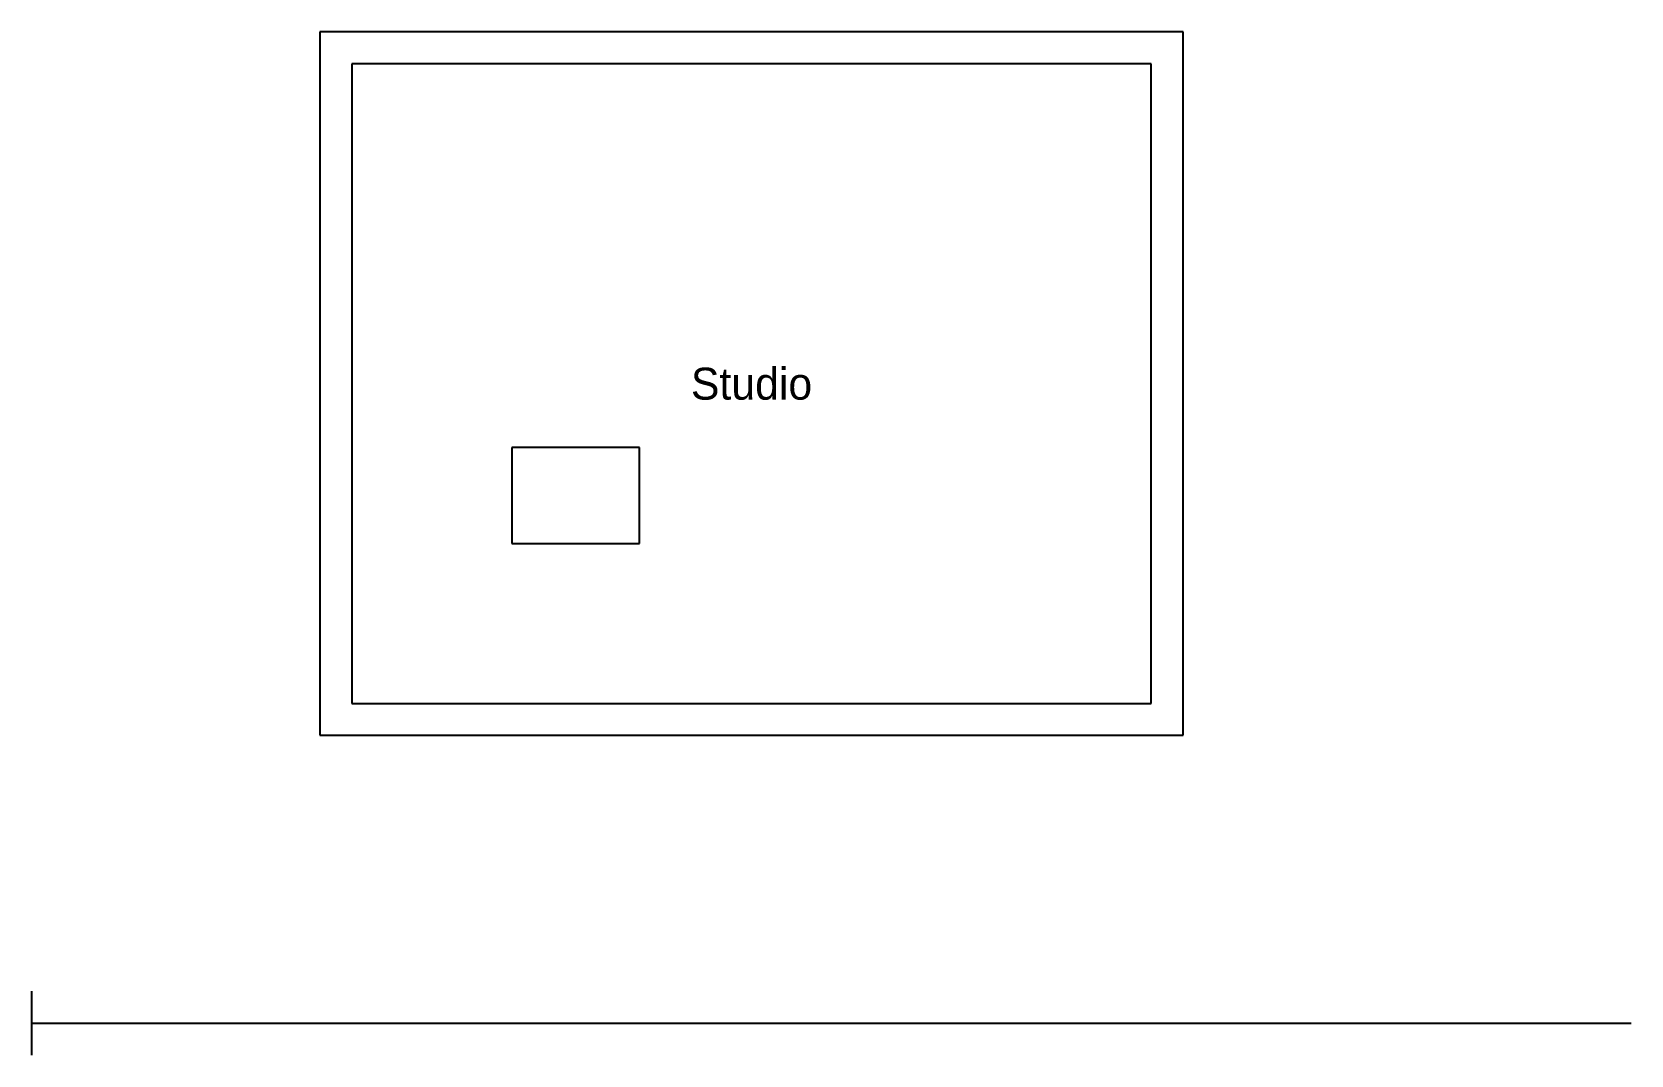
# Model space of a CAD drawing. Header units: millimetres. Extents: x -2000 to 8000, y -2200 to 4200.
import ezdxf
from ezdxf.enums import TextEntityAlignment as Align

# ---------------------------------------------------------------- set-up
doc = ezdxf.new("R2010")
doc.units = ezdxf.units.MM
doc.layers.add('A-ANNO', color=7, linetype='Continuous')
doc.layers.add('A-WALL', color=7, linetype='Continuous')

msp = doc.modelspace()

# ---------------------------------------------------------------- linework, layer by layer
at = {"layer": 'A-ANNO'}
for p, q in [((1800, 1600), (1000, 1600)), ((1000, 1600), (1000, 1000)), ((1800, 1000), (1800, 1600)), ((1000, 1000), (1800, 1000)), ((-2000, -2200), (-2000, -1800)), ((-2000, -2000), (8000, -2000))]:
    msp.add_line(p, q, dxfattribs=at)
at = {"layer": 'A-WALL'}
for p, q in [((5200, 4200), (-200, 4200)), ((-200, 4200), (-200, -200)), ((5200, -200), (5200, 4200)), ((5000, 4000), (0, 4000)), ((0, 4000), (0, 0)), ((5000, 0), (5000, 4000)), ((0, 0), (5000, 0)), ((-200, -200), (5200, -200))]:
    msp.add_line(p, q, dxfattribs=at)

# ---------------------------------------------------------------- texts
at = {"layer": 'A-ANNO'}
msp.add_text('Studio', height=200, dxfattribs=at).set_placement((2500, 2000), align=Align.MIDDLE_CENTER)

doc.saveas('drawing.dxf')
